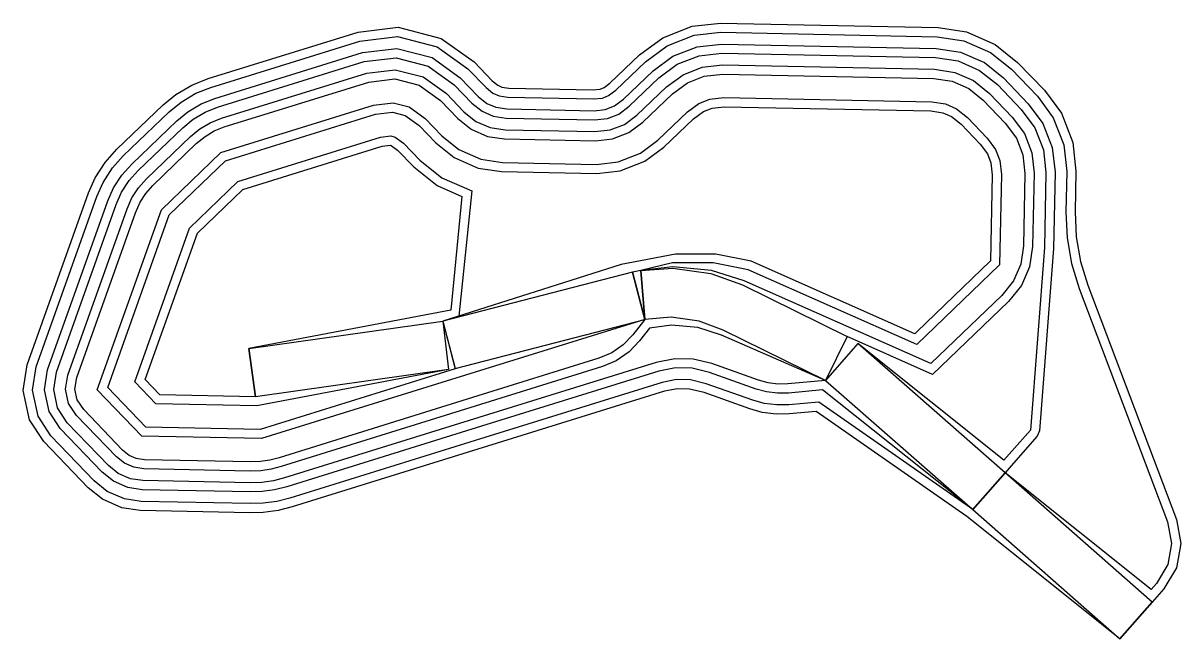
# Model space of a CAD drawing. Extents: x 475357 to 475948, y 6779186 to 6779501.
import ezdxf

# ---------------------------------------------------------------- set-up
doc = ezdxf.new("R2010")
doc.units = 0

msp = doc.modelspace()

# ---------------------------------------------------------------- linework, layer by layer
at = {"layer": 'CREST280', "color": 12}
msp.add_lwpolyline([(475571.6443, 6779348.559), (475574.6026, 6779323.887), (475476.7484, 6779305.25), (475425.2387, 6779306.295), (475414.4333, 6779317.547), (475442.362, 6779396.035), (475467.0693, 6779419.782), (475539.7985, 6779442.398), (475545.1363, 6779443.025), (475547.3034, 6779442.467), (475551.6741, 6779439.339), (475559.9532, 6779430.718), (475571.2001, 6779421.72), (475586.4105, 6779415.055), (475579.794, 6779351.075)], close=True, dxfattribs=at)
at = {"layer": 'CREST290', "color": 12}
msp.add_lwpolyline([(475583.2707, 6779320.932), (475479.1147, 6779288.536), (475418.0004, 6779289.775), (475395.2827, 6779313.433), (475427.981, 6779405.325), (475458.3615, 6779434.524), (475536.3228, 6779458.767), (475546.2808, 6779459.937), (475554.4715, 6779457.828), (475562.6252, 6779451.993), (475571.2156, 6779443.047), (475579.8967, 6779436.101), (475591.0886, 6779431.198), (475602.0793, 6779429.523), (475650.1116, 6779428.55), (475661.1611, 6779429.777), (475672.5425, 6779434.223), (475681.4979, 6779440.811), (475696.6487, 6779455.36), (475702.4132, 6779459.6), (475708.0527, 6779461.804), (475715.1652, 6779462.594), (475821.2434, 6779460.443), (475828.318, 6779459.366), (475833.8636, 6779456.936), (475839.4515, 6779452.465), (475849.6184, 6779441.878), (475853.8589, 6779436.113), (475856.062, 6779430.474), (475856.8521, 6779423.361), (475855.9168, 6779377.223), (475813.5746, 6779336.563), (475727.6124, 6779374.657), (475709.6869, 6779378.305), (475689.006, 6779378.283), (475672.7293, 6779374.289), (475668.4652, 6779373.574), (475674.7188, 6779349.369)], close=True, dxfattribs=at)
at = {"layer": 'CREST300', "color": 12}
msp.add_lwpolyline([(475588.2189, 6779305.02), (475489.2061, 6779274.231), (475484.01, 6779272.916), (475478.7029, 6779272.165), (475473.346, 6779271.986), (475419.0446, 6779273.087), (475413.8831, 6779273.873), (475409.1009, 6779275.969), (475405.0241, 6779279.23), (475384.6919, 6779300.404), (475380.6661, 6779306.54), (475379.125, 6779313.716), (475380.2761, 6779320.964), (475410.4611, 6779405.751), (475412.9754, 6779411.392), (475416.328, 6779416.579), (475420.4391, 6779421.188), (475442.8818, 6779442.739), (475447.6533, 6779446.659), (475452.9715, 6779449.799), (475458.7096, 6779452.083), (475532.8471, 6779475.137), (475547.4252, 6779476.849), (475561.6396, 6779473.188), (475573.5763, 6779464.646), (475582.4781, 6779455.376), (475588.5934, 6779450.483), (475595.7666, 6779447.34), (475603.5089, 6779446.161), (475649.3574, 6779445.231), (475657.141, 6779446.096), (475664.4357, 6779448.946), (475670.7443, 6779453.587), (475685.8951, 6779468.135), (475694.3064, 6779474.323), (475704.0327, 6779478.123), (475714.411, 6779479.275), (475822.673, 6779477.081), (475832.996, 6779475.508), (475842.5603, 6779471.318), (475850.714, 6779464.794), (475862.3938, 6779452.631), (475868.5813, 6779444.22), (475872.381, 6779434.494), (475873.5339, 6779424.115), (475872.7724, 6779386.549), (475871.1999, 6779376.226), (475867.0092, 6779366.662), (475860.4859, 6779358.508), (475821.7252, 6779321.288), (475778.0818, 6779340.633), (475767.0176, 6779318.214), (475713.8841, 6779341.407), (475701.8292, 6779345.198), (475688.391, 6779346.413), (475677.226, 6779344.992), (475672.1004, 6779338.382), (475666.8645, 6779332.864), (475660.2271, 6779328.249), (475653.2313, 6779325.262)], close=True, dxfattribs=at)
at = {"layer": 'CREST310', "color": 12}
msp.add_lwpolyline([(475591.3852, 6779294.838), (475491.9781, 6779263.933), (475485.8232, 6779262.404), (475479.3804, 6779261.519), (475473.2907, 6779261.322), (475418.1297, 6779262.44), (475410.8895, 6779263.543), (475403.5357, 6779266.765), (475397.817, 6779271.341), (475376.3173, 6779293.73), (475370.6587, 6779302.356), (475368.2817, 6779313.423), (475369.8997, 6779323.611), (475400.6273, 6779409.881), (475403.5721, 6779416.488), (475407.8212, 6779423.061), (475412.8862, 6779428.718), (475435.9328, 6779450.83), (475441.5214, 6779455.422), (475448.2615, 6779459.401), (475455.3218, 6779462.196), (475530.623, 6779485.612), (475548.1576, 6779487.672), (475566.2267, 6779483.018), (475580.5841, 6779472.743), (475589.6853, 6779463.265), (475594.1586, 6779459.687), (475598.7602, 6779457.67), (475604.4238, 6779456.808), (475648.8747, 6779455.907), (475654.5685, 6779456.539), (475659.2481, 6779458.367), (475663.8628, 6779461.762), (475679.0136, 6779476.311), (475689.1188, 6779483.744), (475701.4602, 6779488.565), (475713.9283, 6779489.95), (475823.5878, 6779487.728), (475835.9896, 6779485.838), (475848.1255, 6779480.521), (475857.9211, 6779472.684), (475870.5691, 6779459.513), (475878.0026, 6779449.408), (475882.8239, 6779437.066), (475884.2089, 6779424.598), (475883.4191, 6779385.635), (475876.2993, 6779292.563), (475875.1547, 6779289.843), (475861.7408, 6779274.557), (475858.6652, 6779271.052), (475842.1757, 6779252.261), (475765.5806, 6779313.401), (475748.0613, 6779311.808), (475742.5133, 6779311.705), (475736.8407, 6779312.422), (475731.7103, 6779313.841), (475707.8874, 6779322.333), (475698.9063, 6779324.482), (475690.4996, 6779324.652), (475681.9235, 6779322.992)], close=True, dxfattribs=at)
at = {"layer": 'CREST320', "color": 12}
msp.add_lwpolyline([(475594.551, 6779284.656), (475494.7186, 6779253.627), (475487.5928, 6779251.883), (475480.0371, 6779250.871), (475473.2322, 6779250.658), (475417.2149, 6779251.794), (475407.8959, 6779253.213), (475397.9705, 6779257.562), (475390.6098, 6779263.451), (475367.9428, 6779287.056), (475360.6512, 6779298.171), (475357.4385, 6779313.13), (475359.5235, 6779326.259), (475390.7937, 6779414.01), (475394.1688, 6779421.583), (475399.3196, 6779429.551), (475405.3397, 6779436.255), (475428.9848, 6779458.922), (475435.3894, 6779464.185), (475443.56, 6779469.008), (475451.9394, 6779472.311), (475528.3988, 6779496.087), (475548.8899, 6779498.494), (475570.8137, 6779492.848), (475587.592, 6779480.84), (475596.8924, 6779471.155), (475599.7239, 6779468.89), (475601.7538, 6779468), (475605.3386, 6779467.454), (475648.3921, 6779466.582), (475651.996, 6779466.982), (475654.0604, 6779467.788), (475656.9813, 6779469.937), (475672.1321, 6779484.486), (475683.9311, 6779493.165), (475698.8877, 6779499.008), (475713.4457, 6779500.626), (475824.5027, 6779498.374), (475838.9832, 6779496.169), (475853.6907, 6779489.724), (475865.1282, 6779480.574), (475878.7443, 6779466.394), (475887.4238, 6779454.595), (475893.2668, 6779439.639), (475894.884, 6779425.081), (475894.457, 6779404.272), (475895.0076, 6779391.543), (475897.1723, 6779378.987), (475900.916, 6779366.808), (475946.1623, 6779247.318), (475948.4303, 6779234.967), (475946.1927, 6779222.61), (475939.7375, 6779211.838), (475933.8233, 6779205.099), (475917.3337, 6779186.308), (475839.1, 6779248.756), (475762.2781, 6779302.394), (475748.4757, 6779301.151), (475741.9411, 6779301.03), (475734.74, 6779301.939), (475728.3349, 6779303.724), (475705.0925, 6779312.038), (475697.5424, 6779313.844), (475691.4148, 6779313.968), (475684.7734, 6779312.712)], close=True, dxfattribs=at)
at = {"layer": 'RAMP280', "color": 8}
msp.add_lwpolyline([(475472.567, 6779334.557), (475571.6443, 6779348.559), (475574.6026, 6779323.887), (475476.0556, 6779309.928)], close=True, dxfattribs=at)
at = {"layer": 'RAMP290', "color": 8}
msp.add_lwpolyline([(475668.4652, 6779373.574), (475571.6443, 6779348.559), (475577.8979, 6779324.354), (475674.7188, 6779349.369)], close=True, dxfattribs=at)
at = {"layer": 'RAMP300', "color": 8}
msp.add_lwpolyline([(475767.0176, 6779318.214), (475714.8256, 6779343.973), (475702.4895, 6779348.499), (475688.3174, 6779350.454), (475674.7188, 6779349.369), (475672.7293, 6779374.289), (475689.0398, 6779375.591), (475708.5733, 6779372.896), (475724.6911, 6779366.983), (475778.0818, 6779340.633)], close=True, dxfattribs=at)
at = {"layer": 'RAMP310', "color": 8}
msp.add_lwpolyline([(475842.1757, 6779252.261), (475858.6652, 6779271.052), (475783.5071, 6779337.005), (475767.0176, 6779318.214)], close=True, dxfattribs=at)
at = {"layer": 'RAMP320', "color": 8}
msp.add_lwpolyline([(475917.3338, 6779186.308), (475933.8233, 6779205.099), (475858.6652, 6779271.052), (475842.1757, 6779252.261)], close=True, dxfattribs=at)
at = {"layer": 'TOE270', "color": 8}
msp.add_lwpolyline([(475472.567, 6779334.557), (475476.0556, 6779309.928), (475427.2643, 6779310.917), (475419.7925, 6779318.698), (475446.3864, 6779393.435), (475469.5062, 6779415.656), (475540.7711, 6779437.817), (475544.8161, 6779438.292), (475545.2975, 6779438.168), (475548.6095, 6779435.798), (475556.8014, 6779427.267), (475568.7663, 6779417.695), (475581.4221, 6779412.15), (475575.6808, 6779354.064)], close=True, dxfattribs=at)
at = {"layer": 'TOE280', "color": 8}
msp.add_lwpolyline([(475577.9482, 6779324.16), (475478.4525, 6779293.213), (475420.026, 6779294.398), (475400.6419, 6779314.584), (475432.0054, 6779402.725), (475460.7983, 6779430.399), (475537.2955, 6779454.186), (475545.9605, 6779455.205), (475552.4656, 6779453.529), (475559.5606, 6779448.452), (475568.0639, 6779439.596), (475577.463, 6779432.077), (475589.7795, 6779426.68), (475601.6792, 6779424.867), (475650.3226, 6779423.881), (475662.2861, 6779425.21), (475674.8111, 6779430.103), (475684.5072, 6779437.236), (475699.658, 6779451.785), (475704.6818, 6779455.48), (475709.1777, 6779457.237), (475715.3762, 6779457.925), (475820.8433, 6779455.787), (475827.0088, 6779454.848), (475831.4299, 6779452.911), (475836.2998, 6779449.015), (475846.0433, 6779438.868), (475849.7388, 6779433.844), (475851.4952, 6779429.349), (475852.1838, 6779423.15), (475851.2939, 6779379.248), (475813.6444, 6779343.095), (475812.6031, 6779342.095), (475729.0354, 6779379.098), (475711.1099, 6779382.745), (475690.4288, 6779382.724), (475662.6782, 6779377.331), (475571.6443, 6779348.559)], close=True, dxfattribs=at)
at = {"layer": 'TOE290', "color": 8}
msp.add_lwpolyline([(475586.8343, 6779309.473), (475488.0621, 6779278.752), (475483.3565, 6779277.533), (475478.5474, 6779276.826), (475473.4405, 6779276.648), (475419.4447, 6779277.743), (475415.1922, 6779278.391), (475411.5347, 6779279.993), (475408.1758, 6779282.681), (475388.3541, 6779303.323), (475385.0424, 6779308.371), (475383.8669, 6779313.844), (475384.8138, 6779319.807), (475414.7203, 6779403.853), (475417.0876, 6779409.164), (475420.0482, 6779413.744), (475423.6689, 6779417.824), (475445.8423, 6779439.136), (475450.3348, 6779442.827), (475455.0312, 6779445.6), (475460.0942, 6779447.63), (475533.8198, 6779470.556), (475547.105, 6779472.117), (475559.6337, 6779468.89), (475570.5117, 6779461.105), (475579.3264, 6779451.926), (475586.1597, 6779446.459), (475594.4575, 6779442.823), (475603.1088, 6779441.505), (475649.5684, 6779440.563), (475658.266, 6779441.529), (475666.7044, 6779444.826), (475673.7536, 6779450.011), (475688.9044, 6779464.56), (475696.5751, 6779470.203), (475705.1577, 6779473.556), (475714.622, 6779474.607), (475822.2729, 6779472.425), (475831.6869, 6779470.991), (475840.1265, 6779467.293), (475847.5623, 6779461.344), (475858.8187, 6779449.622), (475864.4613, 6779441.951), (475867.8142, 6779433.369), (475868.8656, 6779423.904), (475868.1165, 6779386.95), (475866.6825, 6779377.536), (475862.9845, 6779369.096), (475857.0356, 6779361.66), (475820.7529, 6779326.819), (475725.4749, 6779369.041), (475708.8756, 6779374.364), (475689.0313, 6779376.271), (475672.7292, 6779374.289), (475674.7188, 6779349.369), (475668.7179, 6779341.591), (475663.8105, 6779336.42), (475657.9571, 6779332.35), (475651.4004, 6779329.551)], close=True, dxfattribs=at)
at = {"layer": 'TOE300', "color": 8}
msp.add_lwpolyline([(475590.0005, 6779299.291), (475490.8341, 6779268.454), (475485.1697, 6779267.021), (475479.2249, 6779266.179), (475473.3852, 6779265.984), (475418.5298, 6779267.096), (475412.1986, 6779268.061), (475405.9695, 6779270.79), (475400.9687, 6779274.791), (475379.9796, 6779296.649), (475375.035, 6779304.186), (475373.0236, 6779313.551), (475374.4374, 6779322.454), (475404.8865, 6779407.982), (475407.6843, 6779414.259), (475411.5413, 6779420.226), (475416.116, 6779425.355), (475438.8933, 6779447.227), (475444.2029, 6779451.59), (475450.3212, 6779455.202), (475456.7065, 6779457.743), (475531.5956, 6779481.031), (475547.8373, 6779482.939), (475564.2207, 6779478.719), (475577.5195, 6779469.202), (475586.5335, 6779459.815), (475591.7249, 6779455.662), (475597.4511, 6779453.153), (475604.0237, 6779452.152), (475649.0858, 6779451.238), (475655.6935, 6779451.972), (475661.5167, 6779454.247), (475666.8721, 6779458.187), (475682.0229, 6779472.735), (475691.3874, 6779479.624), (475702.5852, 6779483.999), (475714.1394, 6779485.282), (475823.1878, 6779483.072), (475834.6805, 6779481.321), (475845.6918, 6779476.496), (475854.7694, 6779469.234), (475866.9939, 6779456.503), (475873.8826, 6779447.139), (475878.2571, 6779435.941), (475879.5406, 6779424.387), (475878.7632, 6779386.035), (475871.6497, 6779292.918), (475858.0925, 6779277.469), (475783.5071, 6779337.005), (475767.0176, 6779318.214), (475747.8065, 6779316.467), (475742.7635, 6779316.374), (475737.7594, 6779317.006), (475732.8981, 6779318.351), (475708.9721, 6779326.869), (475699.5027, 6779329.133), (475690.0922, 6779329.324), (475680.5388, 6779327.445)], close=True, dxfattribs=at)
at = {"layer": 'TOE310', "color": 8}
msp.add_lwpolyline([(475593.1669, 6779289.109), (475493.6102, 6779258.157), (475486.9737, 6779256.505), (475479.8911, 6779255.532), (475473.3267, 6779255.32), (475417.615, 6779256.45), (475409.205, 6779257.731), (475400.4042, 6779261.587), (475393.7616, 6779266.901), (475371.605, 6779289.975), (475365.0276, 6779300.001), (475362.1804, 6779313.258), (475364.0611, 6779325.101), (475395.0528, 6779412.112), (475398.281, 6779419.355), (475403.0355, 6779426.71), (475408.5666, 6779432.889), (475431.9453, 6779455.319), (475438.071, 6779460.353), (475445.6131, 6779464.805), (475453.324, 6779467.858), (475529.3715, 6779491.506), (475548.5697, 6779493.762), (475568.8077, 6779488.549), (475584.5274, 6779477.299), (475593.7406, 6779467.705), (475597.2901, 6779464.865), (475600.4447, 6779463.483), (475604.9385, 6779462.798), (475648.6031, 6779461.913), (475653.121, 6779462.415), (475656.329, 6779463.668), (475659.9907, 6779466.362), (475675.1415, 6779480.911), (475686.1997, 6779489.045), (475700.0127, 6779494.442), (475713.6567, 6779495.957), (475824.1026, 6779493.718), (475837.674, 6779491.651), (475851.257, 6779485.7), (475861.9765, 6779477.123), (475875.1692, 6779463.385), (475883.3038, 6779452.327), (475888.7, 6779438.514), (475890.2156, 6779424.87), (475889.7982, 6779404.071), (475890.3617, 6779391.044), (475892.6276, 6779377.901), (475896.5551, 6779365.157), (475941.652, 6779246.061), (475943.6903, 6779234.961), (475941.7558, 6779224.278), (475935.9545, 6779214.597), (475933.2505, 6779211.516), (475858.6652, 6779271.052), (475842.1757, 6779252.261), (475763.5534, 6779307.191), (475748.3891, 6779305.813), (475742.1913, 6779305.698), (475735.6629, 6779306.523), (475729.9055, 6779308.115), (475706.1772, 6779316.573), (475698.1389, 6779318.496), (475691.0244, 6779318.64), (475683.644, 6779317.244)], close=True, dxfattribs=at)

doc.saveas('drawing.dxf')
